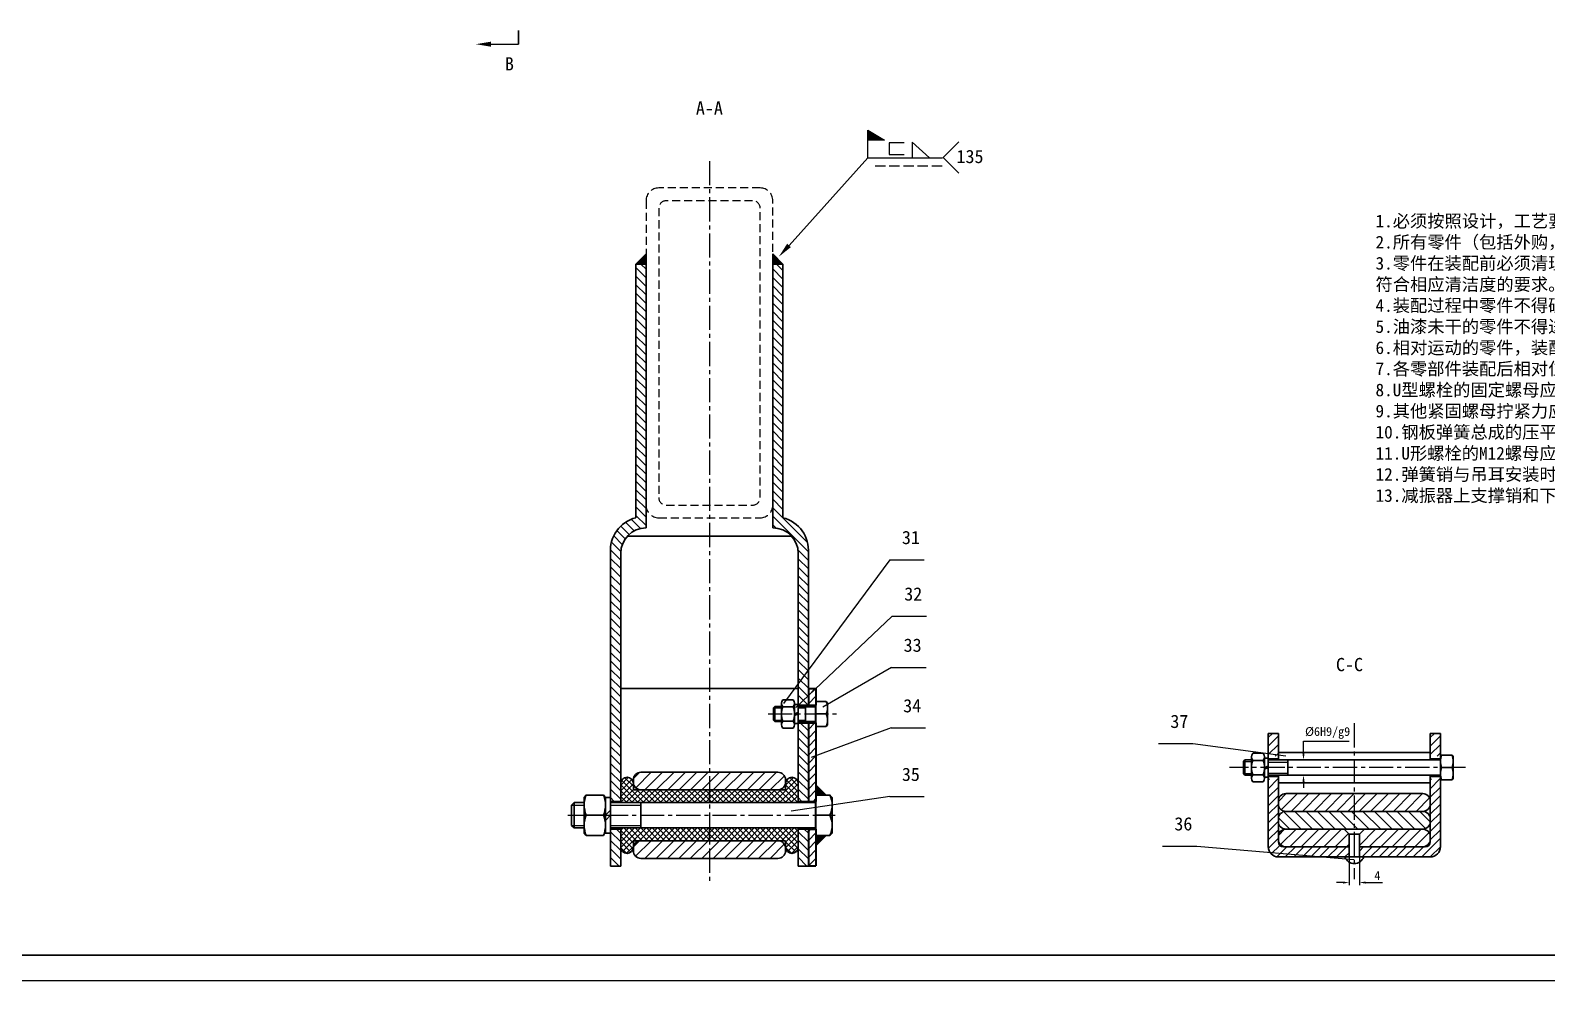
# Model space of a CAD drawing. Header units: millimetres. Extents: x -4667 to 8941, y -1665 to 5310.
# Drawn here: x -1342 to -743, y 1433 to 1808 of the extents above; entities that cross this region are included whole.
import ezdxf

# ---------------------------------------------------------------- set-up
doc = ezdxf.new("R2010")
doc.units = ezdxf.units.MM
doc.linetypes.add('CENTER2', pattern=[28.575, 19.05, -3.175, 3.175, -3.175])
doc.linetypes.add('DASHED2', pattern=[9.525, 6.35, -3.175])
for name, color, linetype in [('尺寸', 4, 'CONTINUOUS'), ('点划线', 6, 'CENTER2'), ('细实线', 3, 'CONTINUOUS'), ('虚线', 4, 'DASHED2')]:
    doc.layers.add(name, color=color, linetype=linetype)
doc.layers.add('粗实线', color=2, linetype='CONTINUOUS', lineweight=30)
doc.styles.get("Standard").update_dxf_attribs({"font": '', "height": 3.5})
doc.styles.get('Standard').set_extended_font_data('SimSun')
doc.dimstyles.new('无偏差$0', dxfattribs={"dimtxt": 3.5, "dimasz": 2.5, "dimexe": 1, "dimexo": 0, "dimgap": 1, "dimtad": 1, "dimtoh": 1, "dimdec": 0, "dimzin": 0, "dimdsep": 46, "dimtxsty": 'Standard', "dimcen": 2.5, "dimclrd": 256, "dimadec": 0, "dimazin": 0, "dimtfac": 1, "dimtdec": 0, "dimtofl": 0, "dimtmove": 0, "dimatfit": 3, "dimfxl": 1, "dimtolj": 1, "dimtzin": 0, "dimarcsym": 0})

# ---------------------------------------------------------------- blocks, each defined once
blk = doc.blocks.new('*D237')
at = {"layer": '尺寸', "lineweight": -2, "ltscale": 0.5}
for p, q in [((-839.08, 1522.49), (-839.08, 1527.39)), ((-839.08, 1527.39), (-821.03, 1527.39)), ((-839.08, 1511.49), (-839.08, 1508.99))]:
    blk.add_line(p, q, dxfattribs=at)
at = {"layer": '尺寸', "color": 0, "lineweight": -2, "ltscale": 0.5}
for p, q in [((-829.54, 1519.99), (-840.08, 1519.99)), ((-829.42, 1513.99), (-840.08, 1513.99))]:
    blk.add_line(p, q, dxfattribs=at)
at = {"layer": '尺寸', "ltscale": 0.5}
for points in [[(-839.5, 1522.49), (-838.67, 1522.49), (-839.08, 1519.99)], [(-839.5, 1511.49), (-838.67, 1511.49), (-839.08, 1513.99)]]:
    blk.add_solid(points, dxfattribs=at)
at = {"layer": '尺寸', "color": 0, "ltscale": 0.5, "insert": (-829.56, 1530.65), "char_height": 3.5, "attachment_point": 5}
blk.add_mtext('\\A1;%%c6H9/g9', dxfattribs=at)
blk = doc.blocks.new('*D238')
at = {"layer": '尺寸', "color": 0, "lineweight": -2, "ltscale": 0.5}
for p, q in [((-821.02, 1483.57), (-821.02, 1470.59)), ((-817.02, 1483.68), (-817.02, 1470.59))]:
    blk.add_line(p, q, dxfattribs=at)
at = {"layer": '尺寸', "lineweight": -2, "ltscale": 0.5}
for p, q in [((-823.52, 1471.59), (-826.02, 1471.59)), ((-814.52, 1471.59), (-807.88, 1471.59))]:
    blk.add_line(p, q, dxfattribs=at)
at = {"layer": '尺寸', "ltscale": 0.5}
for points in [[(-823.52, 1472.01), (-823.52, 1471.17), (-821.02, 1471.59)], [(-814.52, 1472.01), (-814.52, 1471.17), (-817.02, 1471.59)]]:
    blk.add_solid(points, dxfattribs=at)
at = {"layer": '尺寸', "color": 0, "ltscale": 0.5, "insert": (-809.95, 1474.34), "char_height": 3.5, "attachment_point": 5}
blk.add_mtext('\\A1;4', dxfattribs=at)

msp = doc.modelspace()

# ---------------------------------------------------------------- hatches: boundary and pattern name
at = {"layer": '粗实线', "ltscale": 0.5}
for points in [[(-1102.76, 1715.75), (-1098.75, 1715.75), (-1098.75, 1719.76)], [(-1102.76, 1715.75), (-1098.75, 1715.75), (-1098.75, 1719.76)], [(-1048.67, 1719.76), (-1048.67, 1715.75), (-1044.67, 1715.75)], [(-1031.65, 1510.17), (-1031.65, 1506.16), (-1027.64, 1506.16)], [(-1027.65, 1490.14), (-1031.65, 1490.14), (-1031.65, 1486.14)]]:
    msp.add_hatch(color=256, dxfattribs=at).paths.add_polyline_path(points)
at = {"layer": '细实线', "ltscale": 0.5}
msp.add_hatch(color=256, dxfattribs=at).paths.add_polyline_path([(-1011.22, 1768.6), (-1011.22, 1764.66), (-1004.62, 1764.66)])
h = msp.add_hatch(dxfattribs=at)
h.set_pattern_fill('ANSI31', color=256, scale=0.751187, angle=90, style=0)
h.set_pattern_definition([(135, (-1048.6714, 1478.1179), (-1.686463, -1.686463), [])])
h.paths.add_polyline_path([(-1112.77, 1601.57, -0.367728), (-1102.76, 1615.6), (-1102.76, 1715.75), (-1102.76, 1715.75), (-1098.75, 1715.75), (-1098.75, 1611.59, 0.414214), (-1108.77, 1601.57), (-1108.77, 1503.66), (-1112.77, 1503.66)])
h.paths.add_polyline_path([(-1112.77, 1487.13), (-1112.77, 1492.64), (-1108.77, 1492.64), (-1108.77, 1485.63), (-1108.77, 1478.12), (-1112.77, 1478.12)])
h = msp.add_hatch(dxfattribs=at)
h.set_pattern_fill('ANSI31', color=256, scale=0.75, angle=90, style=0)
h.set_pattern_definition([(135, (-1048.6714, 1478.1179), (-1.683798, -1.683798), [])])
h.paths.add_polyline_path([(-1034.65, 1601.57, 0.367728), (-1044.67, 1615.6), (-1044.67, 1715.75), (-1044.67, 1715.75), (-1048.67, 1715.75), (-1048.67, 1611.59, -0.414214), (-1038.66, 1601.57), (-1038.66, 1550.15), (-1034.65, 1555.56)])
h.paths.add_polyline_path([(-1034.65, 1548.15), (-1034.65, 1555.56), (-1038.66, 1550.15), (-1038.66, 1541.65), (-1038.65, 1541.65), (-1034.65, 1545.43)])
h.paths.add_polyline_path([(-1034.65, 1545.43), (-1038.65, 1541.65), (-1034.65, 1541.65)])
h.paths.add_polyline_path([(-1034.65, 1534.65), (-1038.66, 1534.65), (-1038.66, 1533.15), (-1038.66, 1503.66), (-1034.65, 1503.66)])
h.paths.add_polyline_path([(-1034.65, 1492.64), (-1038.66, 1492.64), (-1038.66, 1485.63), (-1038.66, 1478.12), (-1034.65, 1478.12)])
h = msp.add_hatch(dxfattribs=at)
h.set_pattern_fill('ANSI31', color=256, scale=0.75, style=0)
h.set_pattern_definition([(45, (-1034.6492, 1478.1495), (-1.6838, 1.6838), [])])
h.paths.add_polyline_path([(-1034.65, 1541.65), (-1031.65, 1541.65), (-1031.65, 1548.15), (-1034.65, 1548.15)])
h.paths.add_polyline_path([(-1031.65, 1534.65), (-1034.65, 1534.65), (-1034.65, 1503.65), (-1031.65, 1503.65)])
h.paths.add_polyline_path([(-1034.65, 1478.15), (-1031.65, 1478.15), (-1031.65, 1492.65), (-1034.18, 1492.65), (-1034.65, 1492.38)])
h = msp.add_hatch(dxfattribs=at)
h.set_pattern_fill('ANSI31', color=256, scale=0.75, style=0)
h.set_pattern_definition([(45, (-853.0196, 1481.6998), (-1.6838, 1.6838), [])])
h.paths.add_polyline_path([(-785.02, 1512.49), (-789.02, 1512.49), (-789.02, 1499.7), (-789.02, 1492.7), (-789.02, 1488.7, -0.414214), (-792.02, 1485.7), (-817.02, 1485.7), (-817.02, 1481.7), (-815.32, 1481.7), (-789.02, 1481.7, 0.414214), (-785.02, 1485.7)])
h.paths.add_polyline_path([(-821.02, 1481.7), (-821.02, 1485.7), (-846.02, 1485.7), (-847.02, 1485.7, -0.414214), (-849.02, 1487.7), (-849.02, 1492.7), (-849.02, 1499.7), (-849.02, 1512.49), (-853.02, 1512.49), (-853.02, 1511.99), (-853.02, 1485.7, 0.414214), (-849.02, 1481.7)])
h.paths.add_polyline_path([(-849.02, 1530.47), (-853.02, 1530.47), (-853.02, 1521.49), (-849.02, 1521.49)])
h.paths.add_polyline_path([(-789.02, 1521.49), (-785.02, 1521.49), (-785.02, 1530.47), (-789.02, 1530.47)])
h = msp.add_hatch(dxfattribs=at)
h.set_pattern_fill('ANSI31', color=256, scale=1.001583, style=0)
h.set_pattern_definition([(45, (-1103.7585, 1481.1226), (-2.24862, 2.24862), [])])
h.paths.add_polyline_path([(-1073.71, 1508.17), (-1073.71, 1515.18), (-1100.75, 1515.18, 0.414214), (-1103.76, 1512.17), (-1103.76, 1511.17, 0.414214), (-1100.75, 1508.17)])
h.paths.add_polyline_path([(-1046.67, 1508.17, 0.414214), (-1043.66, 1511.17), (-1043.66, 1512.17, 0.414214), (-1046.67, 1515.18), (-1073.71, 1515.18), (-1073.71, 1508.17)])
h.paths.add_polyline_path([(-1073.71, 1488.13), (-1073.71, 1481.12), (-1046.67, 1481.12, 0.414214), (-1043.66, 1484.13), (-1043.66, 1485.13, 0.414214), (-1046.67, 1488.13)])
h.paths.add_polyline_path([(-1073.71, 1481.12), (-1073.71, 1488.13), (-1100.75, 1488.13, 0.414214), (-1103.76, 1485.13), (-1103.76, 1484.13, 0.414214), (-1100.75, 1481.12)])
h = msp.add_hatch(dxfattribs=at)
h.set_pattern_fill('ANSI37', color=256, scale=0.500792, angle=90, style=0)
h.set_pattern_definition([(135, (-1108.7664, 1483.1258), (-1.12431, -1.12431), []), (225, (-1108.7664, 1483.1258), (1.12431, -1.12431), [])])
h.paths.add_polyline_path([(-1073.71, 1508.17), (-1073.71, 1503.16), (-1038.66, 1503.16), (-1038.66, 1510.67, 0.414214), (-1041.16, 1513.17, 0.414214), (-1043.66, 1510.67), (-1043.66, 1508.17)])
h.paths.add_polyline_path([(-1103.76, 1508.17), (-1103.76, 1510.67, 0.414214), (-1106.26, 1513.17, 0.414214), (-1108.77, 1510.67), (-1108.77, 1503.16), (-1073.71, 1503.16), (-1073.71, 1508.17)])
h.paths.add_polyline_path([(-1108.77, 1493.14), (-1108.77, 1485.63, 0.414214), (-1106.26, 1483.13, 0.414214), (-1103.76, 1485.63), (-1103.76, 1488.13), (-1073.71, 1488.13), (-1073.71, 1493.14)])
h.paths.add_polyline_path([(-1073.71, 1493.14), (-1073.71, 1488.13), (-1043.66, 1488.13), (-1043.66, 1485.63, 0.414214), (-1041.16, 1483.13, 0.414214), (-1038.66, 1485.63), (-1038.66, 1493.14)])
h = msp.add_hatch(dxfattribs=at)
h.set_pattern_fill('ANSI31', color=256, style=0)
h.set_pattern_definition([(45, (-849.0196, 1485.6998), (-2.24506, 2.24506), [])])
h.paths.add_polyline_path([(-846.02, 1506.7, 0.414214), (-849.02, 1503.7), (-849.02, 1502.7, 0.414214), (-846.02, 1499.7), (-819.02, 1499.7), (-819.02, 1506.7)])
h.paths.add_polyline_path([(-815.02, 1506.7), (-819.02, 1506.7), (-819.02, 1499.7), (-815.02, 1499.7), (-792.02, 1499.7, 0.414214), (-789.02, 1502.7), (-789.02, 1503.7, 0.414214), (-792.02, 1506.7)])
h.paths.add_polyline_path([(-815.02, 1492.7), (-817.02, 1490.7), (-817.02, 1485.7), (-792.02, 1485.7, 0.414214), (-789.02, 1488.7), (-789.02, 1489.7, 0.414214), (-792.02, 1492.7)])
h.paths.add_polyline_path([(-846.02, 1492.7, 0.414214), (-849.02, 1489.7), (-849.02, 1488.7, 0.414214), (-846.02, 1485.7), (-821.02, 1485.7), (-821.02, 1490.7), (-823.07, 1492.7)])
h = msp.add_hatch(dxfattribs=at)
h.set_pattern_fill('ANSI31', color=256, angle=90, style=0)
h.set_pattern_definition([(135, (-849.0196, 1492.6998), (-2.24506, -2.24506), [])])
h.paths.add_polyline_path([(-819.02, 1492.7), (-819.02, 1499.7), (-846.02, 1499.7, 0.414214), (-849.02, 1496.7), (-849.02, 1495.7, 0.414214), (-846.02, 1492.7)])
h.paths.add_polyline_path([(-792.02, 1492.7, 0.414214), (-789.02, 1495.7), (-789.02, 1496.7, 0.414214), (-792.02, 1499.7), (-815.02, 1499.7), (-819.02, 1499.7), (-819.02, 1492.7), (-817.02, 1492.7), (-815.02, 1492.7)])

# ---------------------------------------------------------------- linework, layer by layer
at = {"layer": '尺寸', "ltscale": 0.5}
for p, q in [((-996.84, 1763.68), (-1002.75, 1763.68)), ((-1002.75, 1763.68), (-1002.75, 1759.07)), ((-993.61, 1763.83), (-993.61, 1757.76)), ((-986.83, 1757.76), (-993.61, 1763.83)), ((-1002.75, 1759.07), (-996.75, 1759.07)), ((-993.61, 1757.76), (-986.83, 1757.76)), ((-1008.24, 1754.49), (-1004.12, 1754.49)), ((-1002.73, 1754.49), (-998.61, 1754.49)), ((-997.1, 1754.49), (-992.97, 1754.49)), ((-991.54, 1754.49), (-987.42, 1754.49)), ((-985.86, 1754.49), (-981.74, 1754.49))]:
    msp.add_line(p, q, dxfattribs=at)
at = {"layer": '点划线', "ltscale": 0.5}
for p, q in [((-1073.71, 1756.44), (-1073.71, 1471.83)), ((-1050.51, 1538.15), (-1022.23, 1538.15)), ((-819.02, 1534.49), (-819.02, 1472.97)), ((-775.07, 1516.99), (-868.3, 1516.99)), ((-1129.66, 1498.15), (-1024.02, 1498.15))]:
    msp.add_line(p, q, dxfattribs=at)
at = {"layer": '粗实线', "ltscale": 0.5}
for p, q in [((-1149.16, 1802.56), (-1149.16, 1808.03)), ((-1098.75, 1719.76), (-1102.76, 1715.75)), ((-1098.75, 1719.76), (-1102.76, 1715.75)), ((-1098.75, 1715.75), (-1098.75, 1719.76)), ((-1098.75, 1715.75), (-1098.75, 1719.76)), ((-1048.67, 1715.75), (-1048.67, 1719.76)), ((-1048.67, 1719.76), (-1044.67, 1715.75)), ((-1102.76, 1715.75), (-1098.75, 1715.75)), ((-1102.76, 1715.75), (-1102.76, 1615.6)), ((-1102.76, 1715.75), (-1098.75, 1715.75)), ((-1102.76, 1715.75), (-1098.75, 1715.75)), ((-1102.76, 1715.75), (-1102.76, 1615.6)), ((-1102.76, 1715.75), (-1098.75, 1715.75)), ((-1098.75, 1715.75), (-1098.75, 1611.59)), ((-1098.75, 1715.75), (-1098.75, 1611.59)), ((-1044.67, 1715.75), (-1048.67, 1715.75)), ((-1048.67, 1715.75), (-1048.67, 1611.59)), ((-1044.67, 1715.75), (-1048.67, 1715.75)), ((-1044.67, 1715.75), (-1044.67, 1615.6)), ((-1106.15, 1608.32), (-1041.27, 1608.32)), ((-1112.77, 1601.57), (-1112.77, 1509.17)), ((-1112.77, 1601.57), (-1112.77, 1487.13)), ((-1108.77, 1503.16), (-1108.77, 1601.57)), ((-1108.77, 1503.16), (-1108.77, 1601.57)), ((-1038.66, 1534.65), (-1038.66, 1601.57)), ((-1034.65, 1601.57), (-1034.65, 1541.65)), ((-1108.77, 1548.23), (-1038.66, 1548.23)), ((-1045.26, 1542.37), (-1045.26, 1533.93)), ((-1040.64, 1543.78), (-1044.77, 1543.78)), ((-1040.64, 1540.96), (-1044.77, 1540.96)), ((-1040.16, 1542.37), (-1040.16, 1533.93)), ((-1040.16, 1541.9), (-1040.16, 1534.4)), ((-1038.66, 1541.9), (-1040.16, 1541.9)), ((-1040.16, 1540.12), (-1040.16, 1540.12)), ((-1038.66, 1543.15), (-1038.66, 1533.15)), ((-1035.79, 1541.15), (-1035.79, 1535.15)), ((-1031.65, 1543.02), (-1027.55, 1543.02)), ((-1027.55, 1543.02), (-1027.07, 1542.46)), ((-1027.07, 1533.84), (-1027.07, 1542.46)), ((-1040.64, 1535.33), (-1044.77, 1535.33)), ((-1040.16, 1538.15), (-1038.66, 1538.77)), ((-1040.16, 1537.53), (-1038.66, 1538.15)), ((-1038.66, 1534.4), (-1040.16, 1534.4)), ((-1038.66, 1503.16), (-1038.66, 1534.65)), ((-1034.65, 1534.65), (-1034.65, 1503.16)), ((-1027.55, 1538.15), (-1031.65, 1538.15)), ((-1031.65, 1533.27), (-1027.55, 1533.27)), ((-1027.07, 1533.84), (-1027.55, 1533.27)), ((-1040.64, 1532.52), (-1044.77, 1532.52)), ((-853.02, 1530.47), (-853.02, 1485.7)), ((-849.02, 1530.47), (-853.02, 1530.47)), ((-849.02, 1530.47), (-849.02, 1519.99)), ((-789.02, 1530.47), (-789.02, 1519.99)), ((-789.02, 1530.47), (-785.02, 1530.47)), ((-785.02, 1530.47), (-785.02, 1485.7)), ((-859.62, 1521.21), (-859.62, 1512.77)), ((-855.01, 1522.62), (-859.13, 1522.62)), ((-854.52, 1521.21), (-854.52, 1512.77)), ((-853.02, 1521.99), (-853.02, 1511.99)), ((-785.02, 1511.24), (-785.02, 1522.74)), ((-784.53, 1521.87), (-785.02, 1521.31)), ((-784.53, 1521.87), (-780.44, 1521.87)), ((-780.44, 1521.87), (-779.95, 1521.31)), ((-779.95, 1512.68), (-779.95, 1521.31)), ((-1100.75, 1515.18), (-1046.67, 1515.18)), ((-855.01, 1519.81), (-859.13, 1519.81)), ((-854.52, 1520.74), (-854.52, 1513.24)), ((-853.02, 1520.74), (-854.52, 1520.74)), ((-854.52, 1518.97), (-854.52, 1518.97)), ((-854.52, 1516.99), (-853.02, 1517.61)), ((-854.52, 1516.38), (-853.02, 1516.99)), ((-780.44, 1516.99), (-784.53, 1516.99)), ((-1108.77, 1510.67), (-1108.77, 1503.16)), ((-1106.26, 1513.17), (-1106.26, 1513.17)), ((-1103.76, 1512.17), (-1103.76, 1511.17)), ((-1103.76, 1508.17), (-1103.76, 1510.67)), ((-1043.66, 1512.17), (-1043.66, 1511.17)), ((-1043.66, 1512.17), (-1043.66, 1511.17)), ((-1043.66, 1508.17), (-1043.66, 1510.67)), ((-1041.16, 1513.17), (-1041.16, 1513.17)), ((-1031.65, 1506.16), (-1031.65, 1510.17)), ((-1031.65, 1510.17), (-1027.64, 1506.16)), ((-855.01, 1514.18), (-859.13, 1514.18)), ((-855.01, 1511.36), (-859.13, 1511.36)), ((-853.02, 1513.24), (-854.52, 1513.24)), ((-849.02, 1513.99), (-849.02, 1499.7)), ((-789.02, 1513.99), (-789.02, 1499.7)), ((-785.02, 1512.68), (-784.53, 1512.12)), ((-784.53, 1512.12), (-780.44, 1512.12)), ((-779.95, 1512.68), (-780.44, 1512.12)), ((-1122.39, 1506.16), (-1123.19, 1505.24)), ((-1123.19, 1491.06), (-1123.19, 1505.24)), ((-1115.58, 1506.16), (-1122.39, 1506.16)), ((-1115.58, 1506.16), (-1114.78, 1505.24)), ((-1114.78, 1491.14), (-1114.78, 1505.24)), ((-1114.78, 1492.14), (-1114.78, 1504.16)), ((-1112.77, 1503.66), (-1108.77, 1503.66)), ((-1043.66, 1508.17), (-1103.76, 1508.17)), ((-1073.71, 1508.17), (-1073.71, 1503.16)), ((-1034.65, 1503.66), (-1038.66, 1503.66)), ((-1027.64, 1506.16), (-1031.65, 1506.16)), ((-849.02, 1503.7), (-849.02, 1502.7)), ((-815.02, 1506.7), (-846.02, 1506.7)), ((-815.02, 1506.7), (-792.02, 1506.7)), ((-789.02, 1503.7), (-789.02, 1502.7)), ((-1122.39, 1498.15), (-1115.58, 1498.15)), ((-1114.78, 1498.15), (-1112.77, 1500.15)), ((-1114.78, 1496.15), (-1112.77, 1498.15)), ((-1031.65, 1503.16), (-1112.77, 1503.16)), ((-849.02, 1499.7), (-849.02, 1492.7)), ((-815.02, 1499.7), (-846.02, 1499.7)), ((-815.02, 1499.7), (-792.02, 1499.7)), ((-789.02, 1499.7), (-789.02, 1492.7)), ((-1031.65, 1493.14), (-1112.77, 1493.14)), ((-1112.77, 1492.64), (-1108.77, 1492.64)), ((-1108.77, 1478.12), (-1108.77, 1493.14)), ((-1073.71, 1493.14), (-1073.71, 1488.13)), ((-1038.66, 1478.12), (-1038.66, 1493.14)), ((-1038.66, 1485.63), (-1038.66, 1493.14)), ((-1034.65, 1492.64), (-1038.66, 1492.64)), ((-1034.65, 1493.14), (-1034.65, 1487.13)), ((-849.02, 1496.7), (-849.02, 1495.7)), ((-849.02, 1492.7), (-849.02, 1487.7)), ((-815.02, 1492.7), (-846.02, 1492.7)), ((-823.07, 1492.7), (-821.02, 1490.7)), ((-821.02, 1492.7), (-819.02, 1492.7)), ((-817.02, 1492.7), (-819.02, 1492.7)), ((-817.02, 1490.7), (-815.02, 1492.7)), ((-815.02, 1492.7), (-792.02, 1492.7)), ((-789.02, 1496.7), (-789.02, 1495.7)), ((-789.02, 1492.7), (-789.02, 1487.7)), ((-1122.39, 1490.14), (-1123.19, 1491.06)), ((-1115.58, 1490.14), (-1122.39, 1490.14)), ((-1112.77, 1487.13), (-1112.77, 1478.12)), ((-1103.76, 1488.13), (-1043.66, 1488.13)), ((-1103.76, 1488.13), (-1103.76, 1485.63)), ((-1043.66, 1488.13), (-1043.66, 1485.63)), ((-1043.66, 1488.13), (-1043.66, 1485.63)), ((-1034.65, 1487.13), (-1034.65, 1478.12)), ((-1031.65, 1490.14), (-1031.65, 1486.14)), ((-1031.65, 1490.14), (-1027.65, 1490.14)), ((-1027.65, 1490.14), (-1031.65, 1486.14)), ((-849.02, 1489.7), (-849.02, 1488.7)), ((-846.02, 1485.7), (-847.02, 1485.7)), ((-821.07, 1485.7), (-846.02, 1485.7)), ((-821.02, 1481.7), (-821.02, 1490.7)), ((-817.02, 1490.7), (-821.02, 1490.7)), ((-817.02, 1481.7), (-817.02, 1490.7)), ((-816.97, 1485.7), (-792.02, 1485.7)), ((-789.02, 1489.7), (-789.02, 1488.7)), ((-1103.76, 1485.13), (-1103.76, 1484.13)), ((-1046.67, 1481.12), (-1100.75, 1481.12)), ((-1043.66, 1485.13), (-1043.66, 1484.13)), ((-815.02, 1481.7), (-849.02, 1481.7)), ((-823.02, 1481.7), (-789.02, 1481.7)), ((-821.02, 1481.7), (-822.72, 1481.7)), ((-819.02, 1481.7), (-821.02, 1481.7)), ((-819.02, 1481.7), (-817.02, 1481.7)), ((-817.02, 1481.7), (-815.32, 1481.7)), ((-1112.77, 1478.12), (-1108.77, 1478.12)), ((-1038.66, 1478.12), (-1034.65, 1478.12))]:
    msp.add_line(p, q, dxfattribs=at)
at = {"layer": '粗实线', "lineweight": 35, "ltscale": 0.075}
for p, q in [((-1034.65, 1548.15), (-1031.65, 1548.15)), ((-1038.66, 1541.65), (-1031.65, 1541.65)), ((-1038.66, 1541.15), (-1031.65, 1541.15)), ((-1038.66, 1535.15), (-1031.65, 1535.15)), ((-1038.66, 1534.65), (-1031.65, 1534.65)), ((-1034.65, 1503.65), (-1031.65, 1503.65)), ((-1034.65, 1492.65), (-1031.65, 1492.65)), ((-1034.65, 1478.15), (-1031.65, 1478.15))]:
    msp.add_line(p, q, dxfattribs=at)
at = {"layer": '粗实线', "lineweight": 35, "ltscale": 0.1625}
for p, q in [((-1034.65, 1548.15), (-1034.65, 1541.15)), ((-1031.65, 1548.15), (-1031.65, 1541.65))]:
    msp.add_line(p, q, dxfattribs=at)
at = {"layer": '粗实线'}
for p, q in [((-1048.47, 1540.55), (-1047.87, 1541.15)), ((-1048.47, 1535.75), (-1048.47, 1540.55)), ((-1047.87, 1535.15), (-1047.87, 1541.15)), ((-1045.26, 1541.15), (-1047.87, 1541.15)), ((-1047.87, 1535.15), (-1048.47, 1535.75)), ((-1045.26, 1535.15), (-1047.87, 1535.15)), ((-789.02, 1522.99), (-849.02, 1522.99)), ((-862.83, 1519.39), (-862.23, 1519.99)), ((-862.83, 1514.59), (-862.83, 1519.39)), ((-862.23, 1513.99), (-862.23, 1519.99)), ((-859.62, 1519.99), (-862.23, 1519.99)), ((-849.02, 1520.49), (-853.02, 1520.49)), ((-785.02, 1519.99), (-853.02, 1519.99)), ((-845.3, 1513.99), (-845.3, 1519.99)), ((-789.02, 1520.49), (-785.02, 1520.49)), ((-862.23, 1513.99), (-862.83, 1514.59)), ((-859.62, 1513.99), (-862.23, 1513.99)), ((-784.99, 1513.99), (-853.02, 1513.99)), ((-849.02, 1513.49), (-853.02, 1513.49)), ((-789.02, 1510.99), (-849.02, 1510.99)), ((-789.02, 1513.49), (-785.02, 1513.49)), ((-1112.77, 1505.16), (-1114.78, 1505.16)), ((-1026.18, 1506.16), (-1031.65, 1506.16)), ((-1025.24, 1505.22), (-1026.18, 1506.16)), ((-1025.24, 1491.08), (-1025.24, 1505.22)), ((-1128.2, 1502.16), (-1127.2, 1503.16)), ((-1128.2, 1494.14), (-1128.2, 1502.16)), ((-1123.14, 1503.16), (-1127.2, 1503.16)), ((-1127.2, 1493.14), (-1127.2, 1503.16)), ((-1100.75, 1493.14), (-1100.75, 1503.16)), ((-1031.65, 1498.15), (-1026.18, 1498.15)), ((-1127.2, 1493.14), (-1128.2, 1494.14)), ((-1123.14, 1493.14), (-1127.2, 1493.14)), ((-1112.77, 1491.14), (-1114.78, 1491.14)), ((-1026.18, 1490.14), (-1031.65, 1490.14)), ((-1026.18, 1490.14), (-1025.24, 1491.08)), ((-1990.88, 1442.87), (-259.88, 1442.87))]:
    msp.add_line(p, q, dxfattribs=at)
at = {"layer": '粗实线', "lineweight": 35, "ltscale": 0.0875}
for p, q in [((-1031.65, 1538.15), (-1031.65, 1541.65)), ((-1031.65, 1534.65), (-1031.65, 1538.15))]:
    msp.add_line(p, q, dxfattribs=at)
at = {"layer": '粗实线', "lineweight": 35}
for p, q in [((-1034.65, 1535.15), (-1034.65, 1503.65)), ((-1031.65, 1534.65), (-1031.65, 1503.65))]:
    msp.add_line(p, q, dxfattribs=at)
at = {"layer": '粗实线', "lineweight": 35, "ltscale": 0.1375}
for p, q in [((-1034.65, 1503.16), (-1034.65, 1503.65)), ((-1031.65, 1498.15), (-1031.65, 1503.65)), ((-1031.65, 1492.65), (-1031.65, 1498.15)), ((-1034.65, 1492.65), (-1034.65, 1493.14))]:
    msp.add_line(p, q, dxfattribs=at)
at = {"layer": '粗实线', "lineweight": 35, "ltscale": 0.3625}
for p, q in [((-1034.65, 1492.65), (-1034.65, 1478.15)), ((-1031.65, 1492.65), (-1031.65, 1478.15))]:
    msp.add_line(p, q, dxfattribs=at)
at = {"layer": '粗实线', "lineweight": 13, "ltscale": 0.013675}
msp.add_line((-1034.65, 1492.38), (-1034.18, 1492.65), dxfattribs=at)
at = {"layer": '粗实线', "ltscale": 0.5}
for centre, radius, start, end in [((-1099.52, 1602.7), 13.3, 104.08259, 184.84206), ((-1099.52, 1602.7), 13.3, 104.08259, 184.84206), ((-1098.75, 1601.57), 10.02, 90, 180), ((-1098.75, 1601.57), 10.02, 90, 180), ((-1048.67, 1601.57), 10.02, 0, 90), ((-1047.9, 1602.7), 13.3, 355.15794, 75.91741), ((-1042.98, 1542.37), 2.27, 141.78679, 218.21321), ((-1036.89, 1538.15), 8.37, 160.34714, 199.65286), ((-1042.43, 1542.37), 2.27, 321.78679, 38.21321), ((-1048.52, 1538.15), 8.37, 340.34714, 19.65286), ((-1033.4, 1540.59), 6.34, 337.38014, 22.61986), ((-1042.98, 1533.93), 2.27, 141.78679, 218.21321), ((-1042.43, 1533.93), 2.27, 321.78679, 38.21321), ((-1033.4, 1535.71), 6.34, 337.38014, 22.61986), ((-857.34, 1521.21), 2.27, 141.78679, 218.21321), ((-856.79, 1521.21), 2.27, 321.78679, 38.21321), ((-778.68, 1519.43), 6.34, 157.38014, 202.61986), ((-786.29, 1519.43), 6.34, 337.38014, 22.61986), ((-1100.75, 1512.17), 3, 90, 180), ((-1046.67, 1512.17), 3, 0, 90), ((-851.25, 1516.99), 8.37, 160.34714, 199.65286), ((-862.89, 1516.99), 8.37, 340.34714, 19.65286), ((-778.68, 1514.56), 6.34, 157.38014, 202.61986), ((-786.29, 1514.56), 6.34, 337.38014, 22.61986), ((-1106.26, 1510.67), 2.5, 90, 180), ((-1106.26, 1510.67), 2.5, 0, 90), ((-1100.75, 1511.17), 3, 180, 270), ((-1046.67, 1511.17), 3, 270, 0), ((-1041.16, 1510.67), 2.5, 90, 180), ((-1041.16, 1510.67), 2.5, 0, 90), ((-857.34, 1512.77), 2.27, 141.78679, 218.21321), ((-856.79, 1512.77), 2.27, 321.78679, 38.21321), ((-1112.77, 1502.16), 10.42, 157.38014, 202.61986), ((-1125.19, 1502.16), 10.42, 337.38014, 22.61986), ((-846.02, 1503.7), 3, 90, 180), ((-792.02, 1503.7), 3, 0, 90), ((-1112.77, 1494.14), 10.42, 157.38014, 202.61986), ((-1125.19, 1494.14), 10.42, 337.38014, 22.61986), ((-846.02, 1502.7), 3, 180, 270), ((-846.02, 1496.7), 3, 90, 180), ((-792.02, 1502.7), 3, 270, 0), ((-792.02, 1496.7), 3, 0, 90), ((-846.02, 1495.7), 3, 180, 270), ((-846.02, 1489.7), 3, 90, 180), ((-792.02, 1495.7), 3, 270, 0), ((-792.02, 1489.7), 3, 0, 90), ((-1106.26, 1485.63), 2.5, 180, 270), ((-1106.26, 1485.63), 2.5, 270, 0), ((-1100.75, 1485.13), 3, 90, 180), ((-1046.67, 1485.13), 3, 0, 90), ((-1041.16, 1485.63), 2.5, 180, 270), ((-1041.16, 1485.63), 2.5, 270, 0), ((-849.02, 1485.7), 4, 180, 270), ((-846.02, 1488.7), 3, 180, 270), ((-847.02, 1487.7), 2, 180, 270), ((-792.02, 1488.7), 3, 270, 0), ((-791.02, 1487.7), 2, 270, 0), ((-789.02, 1485.7), 4, 270, 0), ((-1100.75, 1484.13), 3, 180, 270), ((-1046.67, 1484.13), 3, 270, 0), ((-819.02, 1483.03), 3.93, 199.80837, 340.19163)]:
    msp.add_arc(centre, radius, start, end, dxfattribs=at)
at = {"layer": '粗实线'}
for centre in [(-1034.2, 1502.16), (-1034.2, 1494.14)]:
    msp.add_arc(centre, 8.96, 333.45071, 26.54929, dxfattribs=at)
at = {"layer": '细实线', "ltscale": 0.5}
for p, q in [((-1011.22, 1757.72), (-1011.22, 1768.6)), ((-1011.22, 1768.6), (-1004.62, 1764.66)), ((-1004.62, 1764.66), (-1011.22, 1764.66)), ((-975.21, 1764.02), (-981.43, 1757.85)), ((-1011.22, 1757.72), (-981.64, 1757.72)), ((-975.27, 1751.69), (-981.46, 1757.88)), ((-1002.42, 1599.06), (-1044.47, 1542.31)), ((-1002.42, 1599.06), (-988.85, 1599.06)), ((-1001.5, 1576.77), (-1039.63, 1540.73)), ((-1001.5, 1576.77), (-987.93, 1576.77)), ((-1001.75, 1556.53), (-1028.97, 1540.81)), ((-1001.75, 1556.53), (-988.18, 1556.53)), ((-1001.92, 1532.64), (-1033.6, 1520.94)), ((-1001.92, 1532.64), (-988.35, 1532.64)), ((-896.41, 1526.46), (-882.84, 1526.46)), ((-882.84, 1526.46), (-846.12, 1521.64)), ((-1002.44, 1505.56), (-1041.47, 1499.73)), ((-1002.44, 1505.56), (-988.87, 1505.56)), ((-894.82, 1486.01), (-881.25, 1486.01)), ((-881.25, 1486.01), (-819.21, 1480.74))]:
    msp.add_line(p, q, dxfattribs=at)
at = {"layer": '细实线'}
for p, q in [((-1048.47, 1540.55), (-1045.26, 1540.55)), ((-1038.66, 1540.55), (-1035.79, 1540.55)), ((-1048.47, 1535.75), (-1045.26, 1535.75)), ((-1038.66, 1535.75), (-1035.79, 1535.75)), ((-862.83, 1519.39), (-859.62, 1519.39)), ((-853.02, 1519.19), (-845.3, 1519.19)), ((-862.83, 1514.59), (-859.62, 1514.59)), ((-853.02, 1514.79), (-845.3, 1514.79)), ((-1128.2, 1502.16), (-1123.19, 1502.16)), ((-1112.77, 1502.16), (-1100.75, 1502.16)), ((-1128.2, 1494.14), (-1123.19, 1494.14)), ((-1112.77, 1494.14), (-1100.75, 1494.14)), ((-2015.88, 1432.87), (-249.88, 1432.87))]:
    msp.add_line(p, q, dxfattribs=at)
at = {"layer": '细实线', "linetype": 'ByBlock', "lineweight": -2, "ltscale": 0.5}
for points in [[(-1160.02, 1802.56), (-1149.16, 1802.56)], [(-1042.29, 1723.11), (-1011.22, 1757.72)]]:
    msp.add_lwpolyline(points, dxfattribs=at)
at = {"layer": '细实线', "ltscale": 0.5}
for points in [[(-1160.02, 1801.56), (-1166, 1802.56), (-1160.02, 1803.56)], [(-1043.03, 1723.78), (-1046.3, 1718.67), (-1041.56, 1722.44)]]:
    msp.add_solid(points, dxfattribs=at)
at = {"layer": '虚线', "ltscale": 0.5}
for p, q in [((-1053.68, 1745.8), (-1093.74, 1745.8)), ((-1098.75, 1740.79), (-1098.75, 1620.6)), ((-1093.74, 1737.8), (-1093.74, 1623.59)), ((-1056.67, 1740.79), (-1090.75, 1740.79)), ((-1053.68, 1623.59), (-1053.68, 1737.8)), ((-1048.67, 1620.6), (-1048.67, 1740.79)), ((-1090.75, 1620.6), (-1056.67, 1620.6)), ((-1093.74, 1615.6), (-1053.68, 1615.6))]:
    msp.add_line(p, q, dxfattribs=at)
for centre, radius, start, end in [((-1093.74, 1740.79), 5.01, 90, 180), ((-1053.68, 1740.79), 5.01, 0, 90), ((-1090.75, 1737.8), 2.99, 90, 180), ((-1056.67, 1737.8), 2.99, 0, 90), ((-1090.75, 1623.59), 2.99, 180, 270), ((-1056.67, 1623.59), 2.99, 270, 0), ((-1093.74, 1620.6), 5.01, 180, 270), ((-1093.74, 1620.6), 5.01, 180, 270), ((-1093.74, 1620.6), 5.01, 180, 270), ((-1053.68, 1620.6), 5.01, 270, 0)]:
    msp.add_arc(centre, radius, start, end, dxfattribs=at)

# ---------------------------------------------------------------- texts
at = {"layer": '细实线', "ltscale": 0.5, "attachment_point": 1}
for s, insert, char_height in [('B', (-1154.5, 1797.44), 5.23), ('A-A', (-1079.07, 1779.95), 5.232), ('135', (-976.15, 1760.86), 5.232), ('31', (-997.7, 1610.44), 5.232), ('32', (-996.78, 1588.15), 5.232), ('33', (-997.02, 1567.92), 5.232), ('C-C', (-826.28, 1560.27), 5.232), ('34', (-997.2, 1544.02), 5.232), ('37', (-891.68, 1537.85), 5.232), ('35', (-997.72, 1516.94), 5.232), ('36', (-890.1, 1497.4), 5.232)]:
    msp.add_mtext_dynamic_manual_height_columns(s, width=62.7273, gutter_width=17.5, heights=[0], dxfattribs=dict(at, insert=insert, char_height=char_height)).dxf.set("width", 93.7711)
at = {"layer": '细实线', "color": 3, "linetype": 'Continuous', "lineweight": -3, "insert": (-810.65, 1760.64), "char_height": 5, "width": 337.0163, "attachment_point": 1}
msp.add_mtext('{\\fSimSun|b0|i0|c134|p54;\\H1.046x;                                  \\H1.911x;技\\T1.1;术要求\\H0.5232x;\\P\\T1;\\P}1.必须按照设计，工艺要求及本规定和有关标准进行装配。\\P2.所有零件（包括外购，外协件）必须有检验合格证方可进行装配。\\P3.零件在装配前必须清理和清晰干净，不得有毛刺，飞边，氧化皮，锈蚀，切屑， 沙粒，灰尘和污垢等，  并应符合相应清洁度的要求。\\P4.装配过程中零件不得磕碰，划伤和锈蚀。\\P5.油漆未干的零件不得进行装配。\\P6.相对运动的零件，装配的时候接触面件应加润滑油（脂）。\\P7.各零部件装配后相对位置应准确。\\P8.U型螺栓的固定螺母应该在钢板弹簧总成压平状态下交替拧紧。\\P9.其他紧固螺母拧紧力应适当。\\P10.钢板弹簧总成的压平状态下安装减振器。\\P{\\C256;11.U形螺栓的M12螺母应该在钢板弹簧总成压平的状态下交替均匀拧紧，拧紧力矩的取值范围是78~100N\\fGulim|b0|i0|c134|p34;m。\\P\\fSimSun|b0|i0|c134|p2;12.弹簧销与吊耳安装时，M10螺母的拧紧力矩不能低于50N。\\P13.减振器上支撑销和下支撑销的M10螺母的拧紧力矩的取值范围是55~70Nm。}', dxfattribs=at)

# ---------------------------------------------------------------- dimensions: what is measured, and where the dimension line sits
at = {"layer": '尺寸', "ltscale": 0.5}
dim = msp.add_linear_dim(base=(-839.08, 1513.99), p1=(-829.54, 1519.99), p2=(-829.42, 1513.99), angle=90, text='%%c6H9/g9', dimstyle='无偏差$0', dxfattribs=at)
dim.commit()
dim.dimension.update_dxf_attribs({"geometry": '*D237', "text_midpoint": (-829.56, 1527.39), "dimtype": 160})
dim = msp.add_linear_dim(base=(-817.02, 1471.59), p1=(-821.02, 1483.57), p2=(-817.02, 1483.68), dimstyle='无偏差$0', dxfattribs=at)
dim.commit()
dim.dimension.update_dxf_attribs({"geometry": '*D238', "text_midpoint": (-809.95, 1474.34)})

doc.saveas('drawing.dxf')
